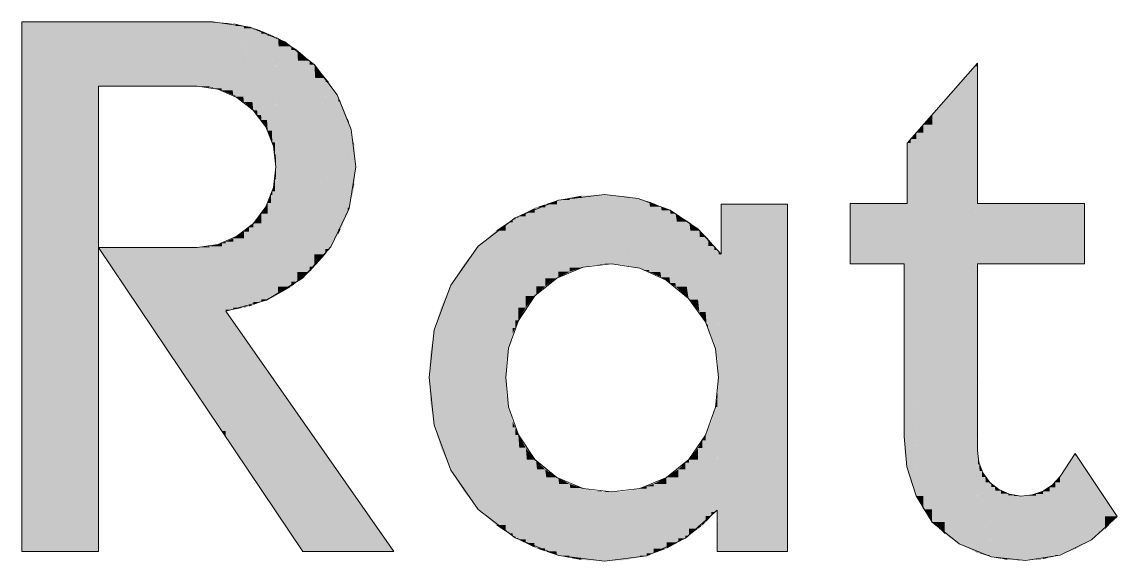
# Model space of a CAD drawing. Extents: x -1 to 1342, y -35 to 723.
# Drawn here: x 1213.631 to 1217.765, y 280.387 to 282.423 of the extents above; entities that cross this region are included whole.
import ezdxf

# ---------------------------------------------------------------- set-up
doc = ezdxf.new("R2010")
doc.units = 0
doc.layers.get('0').update_dxf_attribs({"lineweight": 18})
doc.layers.add('P11_Plankopf_Ausführung_AF_4_800 Plankopf', color=7, linetype='Continuous', lineweight=25)

# ---------------------------------------------------------------- blocks, each defined once
blk = doc.blocks.new('Referenz-A0SKLQSHLL', base_point=(1054.4775, 131.3883))
at = {"layer": 'P11_Plankopf_Ausführung_AF_4_800 Plankopf', "color": 0, "linetype": 'Continuous', "lineweight": 13, "ltscale": 16.9}
for p, q in [((1213.6306, 282.4231), (1213.6306, 280.4231)), ((1214.3518, 282.4231), (1213.6306, 282.4231)), ((1214.4923, 282.4036), (1214.3518, 282.4231)), ((1214.6229, 282.3484), (1214.4923, 282.4036)), ((1214.7349, 282.2613), (1214.6229, 282.3484)), ((1217.2382, 282.2671), (1216.9721, 281.9653)), ((1217.2382, 281.7377), (1217.2382, 282.2671)), ((1214.8204, 282.1482), (1214.7349, 282.2613)), ((1213.9195, 281.5715), (1213.9195, 282.1802)), ((1213.9195, 282.1802), (1214.2928, 282.1802)), ((1214.3705, 282.169), (1214.2928, 282.1802)), ((1214.4426, 282.1381), (1214.3705, 282.169)), ((1214.8738, 282.0168), (1214.8204, 282.1482)), ((1214.5042, 282.0896), (1214.4426, 282.1381)), ((1214.5512, 282.0267), (1214.5042, 282.0896)), ((1214.5803, 281.9539), (1214.5512, 282.0267)), ((1214.8914, 281.876), (1214.8738, 282.0168)), ((1214.5895, 281.876), (1214.5803, 281.9539)), ((1216.9721, 281.9653), (1216.9721, 281.7377)), ((1214.5803, 281.7981), (1214.5895, 281.876)), ((1214.8661, 281.7184), (1214.8914, 281.876)), ((1214.5512, 281.7252), (1214.5803, 281.7981)), ((1215.8306, 281.7711), (1215.6559, 281.7503)), ((1215.9577, 281.7561), (1215.8306, 281.7711)), ((1215.6559, 281.7503), (1215.493, 281.6838)), ((1216.0778, 281.7117), (1215.9577, 281.7561)), ((1216.5211, 281.7353), (1216.2707, 281.7353)), ((1216.2707, 281.7353), (1216.2707, 281.5459)), ((1216.5211, 280.4231), (1216.5211, 281.7353)), ((1216.9721, 281.7377), (1216.7575, 281.7377)), ((1216.7575, 281.7377), (1216.7575, 281.5101)), ((1217.6422, 281.7377), (1217.2382, 281.7377)), ((1217.6422, 281.5101), (1217.6422, 281.7377)), ((1214.5043, 281.6623), (1214.5512, 281.7252)), ((1214.7973, 281.5744), (1214.8661, 281.7184)), ((1216.1841, 281.6403), (1216.0778, 281.7117)), ((1214.4426, 281.6137), (1214.5043, 281.6623)), ((1215.493, 281.6838), (1215.3537, 281.5763)), ((1214.3705, 281.5827), (1214.4426, 281.6137)), ((1216.2707, 281.5459), (1216.1841, 281.6403)), ((1213.9195, 280.4231), (1213.9195, 281.5715)), ((1214.2928, 281.5715), (1213.9195, 281.5715)), ((1213.9195, 281.5715), (1214.6917, 280.4231)), ((1214.2928, 281.5715), (1214.3705, 281.5827)), ((1214.6904, 281.4558), (1214.7973, 281.5744)), ((1215.3537, 281.5763), (1215.2501, 281.4287)), ((1215.7495, 281.4972), (1215.6504, 281.4555)), ((1215.8561, 281.5101), (1215.7495, 281.4972)), ((1215.9636, 281.4927), (1215.8561, 281.5101)), ((1216.0629, 281.448), (1215.9636, 281.4927)), ((1216.7575, 281.5101), (1216.9619, 281.5101)), ((1216.9619, 281.5101), (1216.9619, 280.8581)), ((1217.2382, 280.8043), (1217.2382, 281.5101)), ((1217.2382, 281.5101), (1217.6422, 281.5101)), ((1214.5543, 281.3724), (1214.6904, 281.4558)), ((1215.6504, 281.4555), (1215.5666, 281.3883)), ((1216.1473, 281.3791), (1216.0629, 281.448)), ((1215.2501, 281.4287), (1215.187, 281.2599)), ((1214.4001, 281.3309), (1214.5543, 281.3724)), ((1215.5666, 281.3883), (1215.5049, 281.2959)), ((1216.2109, 281.2907), (1216.1473, 281.3791)), ((1215.0344, 280.4231), (1214.4001, 281.3309)), ((1215.5049, 281.2959), (1215.4677, 281.1912)), ((1216.2495, 281.1889), (1216.2109, 281.2907)), ((1215.187, 281.2599), (1215.1683, 281.0806)), ((1215.4677, 281.1912), (1215.4572, 281.0806)), ((1216.2605, 281.0806), (1216.2495, 281.1889)), ((1215.1683, 281.0806), (1215.1869, 280.9005)), ((1215.4572, 281.0806), (1215.4676, 280.9692)), ((1216.2495, 280.9689), (1216.2605, 281.0806)), ((1215.4676, 280.9692), (1215.5048, 280.8637)), ((1216.2114, 280.8633), (1216.2495, 280.9689)), ((1215.1869, 280.9005), (1215.25, 280.7308)), ((1215.5048, 280.8637), (1215.5666, 280.7704)), ((1216.1485, 280.7704), (1216.2114, 280.8633)), ((1216.9619, 280.8581), (1216.9713, 280.7431)), ((1217.2382, 280.8043), (1217.2429, 280.7608)), ((1217.6064, 280.7941), (1217.5502, 280.7072)), ((1217.7652, 280.5563), (1217.6064, 280.7941)), ((1215.5666, 280.7704), (1215.6504, 280.7031)), ((1216.0636, 280.7031), (1216.1485, 280.7704)), ((1216.9713, 280.7431), (1217.0071, 280.6333)), ((1217.2429, 280.7608), (1217.2587, 280.72)), ((1215.25, 280.7308), (1215.3537, 280.5824)), ((1215.6504, 280.7031), (1215.7494, 280.6613)), ((1215.9636, 280.6613), (1216.0636, 280.7031)), ((1217.2587, 280.72), (1217.2846, 280.6847)), ((1217.5213, 280.6752), (1217.5502, 280.7072)), ((1215.7494, 280.6613), (1215.8561, 280.6483)), ((1215.8561, 280.6483), (1215.9636, 280.6613)), ((1217.2846, 280.6847), (1217.3187, 280.6573)), ((1217.3187, 280.6573), (1217.3588, 280.6396)), ((1217.4855, 280.6513), (1217.5213, 280.6752)), ((1217.0071, 280.6333), (1217.0671, 280.5348)), ((1217.3588, 280.6396), (1217.402, 280.6329)), ((1217.402, 280.6329), (1217.4449, 280.6369)), ((1217.4449, 280.6369), (1217.4855, 280.6513)), ((1215.3537, 280.5824), (1215.4929, 280.4748)), ((1216.1353, 280.4733), (1216.2554, 280.5791)), ((1216.2554, 280.5791), (1216.2554, 280.4231)), ((1217.0671, 280.5348), (1217.1687, 280.4526)), ((1217.6684, 280.467), (1217.7652, 280.5563)), ((1215.4929, 280.4748), (1215.6558, 280.4081)), ((1215.9894, 280.4074), (1216.1353, 280.4733)), ((1217.1687, 280.4526), (1217.2897, 280.4029)), ((1217.5498, 280.41), (1217.6684, 280.467)), ((1213.6306, 280.4231), (1213.9195, 280.4231)), ((1214.6917, 280.4231), (1215.0344, 280.4231)), ((1215.6558, 280.4081), (1215.8306, 280.3873)), ((1215.8306, 280.3873), (1215.9894, 280.4074)), ((1216.2554, 280.4231), (1216.5211, 280.4231)), ((1217.4197, 280.3901), (1217.5498, 280.41)), ((1217.2897, 280.4029), (1217.4197, 280.3901))]:
    blk.add_line(p, q, dxfattribs=at)
at = {"layer": 'P11_Plankopf_Ausführung_AF_4_800 Plankopf', "color": 0, "linetype": 'Continuous', "lineweight": 0, "ltscale": 0.0169}
for p in [(1214.2928, 282.4231), (1213.9195, 282.4231)]:
    blk.add_line(p, (1213.9195, 282.4231), dxfattribs=at)
for points in [[(1213.6306, 280.4231), (1213.9195, 280.4231), (1213.6306, 282.4231)], [(1213.9195, 282.1802), (1213.9195, 282.4231), (1213.6306, 282.4231)], [(1213.9195, 282.1802), (1213.6657, 282.1802), (1213.6306, 282.4231)], [(1213.9195, 282.1802), (1214.2928, 282.1802), (1213.9195, 282.4231)], [(1214.2928, 282.1802), (1214.2928, 282.4231), (1213.9195, 282.4231)], [(1214.339, 282.1802), (1214.2928, 282.1802), (1214.2928, 282.4231)], [(1214.3398, 282.1759), (1214.3398, 282.4231), (1214.2928, 282.4231)], [(1214.3516, 282.1759), (1214.3398, 282.1759), (1214.3398, 282.4231)], [(1214.3518, 282.1729), (1214.3518, 282.4231), (1214.3398, 282.4231)], [(1214.3844, 282.1729), (1214.3518, 282.1729), (1214.3518, 282.4231)], [(1214.3855, 282.4202), (1214.3521, 282.4202), (1214.3518, 282.4231)], [(1214.3855, 282.1643), (1214.3855, 282.4202), (1214.3521, 282.4202)], [(1214.4259, 282.1643), (1214.3855, 282.1643), (1214.3855, 282.4202)], [(1214.4288, 282.4165), (1214.3861, 282.4165), (1214.3855, 282.4202)], [(1214.4288, 282.1458), (1214.4288, 282.4165), (1214.3861, 282.4165)], [(1214.4366, 282.1458), (1214.4288, 282.1458), (1214.4288, 282.4165)], [(1214.4367, 282.4158), (1214.4288, 282.4158), (1214.4288, 282.4165)], [(1214.4367, 282.1408), (1214.4367, 282.4158), (1214.4288, 282.4158)], [(1214.4665, 282.1408), (1214.4367, 282.1408), (1214.4367, 282.4158)], [(1214.4687, 282.4079), (1214.4376, 282.4079), (1214.4367, 282.4158)], [(1214.4687, 282.1206), (1214.4687, 282.4079), (1214.4376, 282.4079)], [(1214.5007, 282.1206), (1214.4687, 282.1206), (1214.4687, 282.4079)], [(1214.5042, 282.3991), (1214.4697, 282.3991), (1214.4687, 282.4079)], [(1214.5042, 282.0896), (1214.5042, 282.3991), (1214.4697, 282.3991)], [(1214.5186, 282.0896), (1214.5042, 282.0896), (1214.5042, 282.3991)], [(1214.5195, 282.3953), (1214.5044, 282.3953), (1214.5042, 282.3991)], [(1214.5195, 282.0712), (1214.5195, 282.3953), (1214.5044, 282.3953)], [(1214.5336, 282.0712), (1214.5195, 282.0712), (1214.5195, 282.3953)], [(1214.5344, 282.3891), (1214.5198, 282.3891), (1214.5195, 282.3953)], [(1214.5344, 282.0533), (1214.5344, 282.3891), (1214.5198, 282.3891)], [(1214.5559, 282.0533), (1214.5344, 282.0533), (1214.5344, 282.3891)], [(1214.5585, 282.3789), (1214.535, 282.3789), (1214.5344, 282.3891)], [(1214.5585, 282.0128), (1214.5585, 282.3789), (1214.535, 282.3789)], [(1214.5741, 282.0128), (1214.5585, 282.0128), (1214.5585, 282.3789)], [(1214.576, 282.3715), (1214.5588, 282.3715), (1214.5585, 282.3789)], [(1214.576, 281.969), (1214.576, 282.3715), (1214.5588, 282.3715)], [(1214.5854, 281.969), (1214.576, 281.969), (1214.576, 282.3715)], [(1214.5864, 282.3671), (1214.5761, 282.3671), (1214.576, 282.3715)], [(1214.5864, 281.923), (1214.5864, 282.3671), (1214.5761, 282.3671)], [(1214.5892, 281.923), (1214.5864, 281.923), (1214.5864, 282.3671)], [(1214.5895, 282.3658), (1214.5864, 282.3658), (1214.5864, 282.3671)], [(1214.5895, 281.876), (1214.5895, 282.3658), (1214.5864, 282.3658)], [(1214.598, 281.3953), (1214.5895, 281.3953), (1214.5895, 282.3658)], [(1214.598, 282.3622), (1214.5896, 282.3622), (1214.5895, 282.3658)], [(1214.598, 281.3953), (1214.598, 282.3622), (1214.5896, 282.3622)], [(1214.6478, 281.4237), (1214.598, 281.4237), (1214.598, 282.3622)], [(1214.6478, 282.3312), (1214.5997, 282.3312), (1214.598, 282.3622)], [(1214.6478, 281.4237), (1214.6478, 282.3312), (1214.5997, 282.3312)], [(1214.6704, 281.4419), (1214.6478, 281.4419), (1214.6478, 282.3312)], [(1214.6704, 282.3171), (1214.6481, 282.3171), (1214.6478, 282.3312)], [(1214.6704, 281.4419), (1214.6704, 282.3171), (1214.6481, 282.3171)], [(1214.717, 281.4794), (1214.6704, 281.4794), (1214.6704, 282.3171)], [(1214.717, 282.2768), (1214.6727, 282.2768), (1214.6704, 282.3171)], [(1214.717, 281.4794), (1214.717, 282.2768), (1214.6727, 282.2768)], [(1214.7349, 281.4992), (1214.717, 281.4992), (1214.717, 282.2768)], [(1214.7349, 282.2613), (1214.7174, 282.2613), (1214.717, 282.2768)], [(1217.2382, 282.2549), (1217.2274, 282.2549), (1217.2382, 282.2671)], [(1214.7349, 281.4992), (1214.7349, 282.2613), (1214.7174, 282.2613)], [(1214.7765, 281.5454), (1214.7349, 281.5454), (1214.7349, 282.2613)], [(1214.7765, 282.2118), (1214.7378, 282.2118), (1214.7349, 282.2613)], [(1217.2274, 282.1883), (1217.1687, 282.1883), (1217.2274, 282.2549)], [(1217.2381, 280.4233), (1217.2274, 280.4233), (1217.2274, 282.2549)], [(1217.2382, 281.7377), (1217.2382, 282.2549), (1217.2274, 282.2549)], [(1217.2382, 280.8043), (1217.2359, 280.8043), (1217.2274, 282.2549)], [(1217.2382, 281.5101), (1217.2329, 281.5101), (1217.2274, 282.2549)], [(1217.2382, 281.7377), (1217.2349, 281.7377), (1217.2274, 282.2549)], [(1214.7765, 281.5454), (1214.7765, 282.2118), (1214.7378, 282.2118)], [(1214.7898, 281.566), (1214.7765, 281.566), (1214.7765, 282.2118)], [(1214.7898, 282.1961), (1214.7769, 282.1961), (1214.7765, 282.2118)], [(1214.7898, 281.566), (1214.7898, 282.1961), (1214.7769, 282.1961)], [(1214.8248, 281.6201), (1214.7898, 281.6201), (1214.7898, 282.1961)], [(1214.8248, 282.1381), (1214.7933, 282.1381), (1214.7898, 282.1961)], [(1217.1687, 282.1273), (1217.115, 282.1273), (1217.1687, 282.1883)], [(1217.2264, 280.4526), (1217.1687, 280.4526), (1217.1687, 282.1883)], [(1217.2274, 280.4233), (1217.2274, 282.1883), (1217.1687, 282.1883)], [(1213.9195, 280.4231), (1213.9195, 282.1802), (1213.6657, 282.1802)], [(1214.3398, 282.1759), (1214.339, 282.1802), (1214.2928, 282.1802)], [(1214.3518, 282.1729), (1214.3516, 282.1759), (1214.3398, 282.1759)], [(1214.3855, 282.1643), (1214.3844, 282.1729), (1214.3518, 282.1729)], [(1214.4288, 282.1458), (1214.4259, 282.1643), (1214.3855, 282.1643)], [(1214.4367, 282.1408), (1214.4366, 282.1458), (1214.4288, 282.1458)], [(1214.4687, 282.1206), (1214.4665, 282.1408), (1214.4367, 282.1408)], [(1214.5042, 282.0896), (1214.5007, 282.1206), (1214.4687, 282.1206)], [(1214.8248, 281.6201), (1214.8248, 282.1381), (1214.7933, 282.1381)], [(1214.8338, 281.6407), (1214.8248, 281.6407), (1214.8248, 282.1381)], [(1214.8338, 282.1231), (1214.8251, 282.1231), (1214.8248, 282.1381)], [(1214.8338, 281.6407), (1214.8338, 282.1231), (1214.8251, 282.1231)], [(1214.8606, 281.7015), (1214.8338, 281.7015), (1214.8338, 282.1231)], [(1214.8606, 282.0573), (1214.838, 282.0573), (1214.8338, 282.1231)], [(1217.115, 282.0731), (1217.0671, 282.0731), (1217.115, 282.1273)], [(1217.1675, 280.49), (1217.115, 280.49), (1217.115, 282.1273)], [(1217.1687, 280.4526), (1217.1687, 282.1273), (1217.115, 282.1273)], [(1214.5195, 282.0712), (1214.5186, 282.0896), (1214.5042, 282.0896)], [(1214.5344, 282.0533), (1214.5336, 282.0712), (1214.5195, 282.0712)], [(1217.0671, 282.0357), (1217.0342, 282.0357), (1217.0671, 282.0731)], [(1217.1136, 280.5348), (1217.0671, 280.5348), (1217.0671, 282.0731)], [(1217.115, 280.49), (1217.115, 282.0731), (1217.0671, 282.0731)], [(1214.5585, 282.0128), (1214.5559, 282.0533), (1214.5344, 282.0533)], [(1214.8606, 281.7015), (1214.8606, 282.0573), (1214.838, 282.0573)], [(1214.8659, 281.7221), (1214.8606, 281.7221), (1214.8606, 282.0573)], [(1214.8659, 282.0441), (1214.8608, 282.0441), (1214.8606, 282.0573)], [(1214.8659, 281.7221), (1214.8659, 282.0441), (1214.8608, 282.0441)], [(1214.8829, 281.7875), (1214.8659, 281.7875), (1214.8659, 282.0441)], [(1214.8829, 281.971), (1214.8708, 281.971), (1214.8659, 282.0441)], [(1217.0342, 282.0049), (1217.0071, 282.0049), (1217.0342, 282.0357)], [(1217.0661, 280.5823), (1217.0342, 280.5823), (1217.0342, 282.0357)], [(1217.0671, 280.5348), (1217.0671, 282.0357), (1217.0342, 282.0357)], [(1214.576, 281.969), (1214.5741, 282.0128), (1214.5585, 282.0128)], [(1216.986, 281.9653), (1216.9721, 281.9653), (1216.986, 281.981)], [(1217.0071, 281.981), (1216.986, 281.981), (1217.0071, 282.0049)], [(1217.0062, 280.6872), (1216.986, 280.6872), (1216.986, 281.981)], [(1217.0071, 280.6333), (1217.0071, 281.981), (1216.986, 281.981)], [(1217.0333, 280.6333), (1217.0071, 280.6333), (1217.0071, 282.0049)], [(1217.0342, 280.5823), (1217.0342, 282.0049), (1217.0071, 282.0049)], [(1214.5864, 281.923), (1214.5854, 281.969), (1214.576, 281.969)], [(1214.8829, 281.7875), (1214.8829, 281.971), (1214.8708, 281.971)], [(1214.8853, 281.8118), (1214.8829, 281.8118), (1214.8829, 281.971)], [(1214.8853, 281.961), (1214.8831, 281.961), (1214.8829, 281.971)], [(1214.8853, 281.8118), (1214.8853, 281.961), (1214.8831, 281.961)], [(1214.8914, 281.876), (1214.8853, 281.876), (1214.8853, 281.961)], [(1216.9746, 281.7377), (1216.9721, 281.7377), (1216.9721, 281.9653)], [(1216.986, 280.6872), (1216.986, 281.9653), (1216.9721, 281.9653)], [(1214.5895, 281.876), (1214.5892, 281.923), (1214.5864, 281.923)], [(1214.5895, 281.8289), (1214.5865, 281.8289), (1214.5895, 281.876)], [(1214.8853, 281.8118), (1214.8914, 281.876), (1214.8853, 281.876)], [(1214.5865, 281.7829), (1214.576, 281.7829), (1214.5865, 281.8289)], [(1214.5895, 281.3905), (1214.5865, 281.3905), (1214.5865, 281.8289)], [(1214.5895, 281.3905), (1214.5895, 281.8289), (1214.5865, 281.8289)], [(1214.8829, 281.7875), (1214.8853, 281.8118), (1214.8829, 281.8118)], [(1214.576, 281.7691), (1214.5705, 281.7691), (1214.576, 281.7829)], [(1214.5865, 281.3887), (1214.576, 281.3887), (1214.576, 281.7829)], [(1214.5865, 281.3887), (1214.5865, 281.7829), (1214.576, 281.7829)], [(1214.8659, 281.7221), (1214.8829, 281.7875), (1214.8659, 281.7875)], [(1215.8306, 281.7696), (1215.8023, 281.7696), (1215.8306, 281.7711)], [(1215.8561, 281.5101), (1215.8306, 281.5101), (1215.8306, 281.7711)], [(1215.8561, 281.7691), (1215.8308, 281.7691), (1215.8306, 281.7711)], [(1214.5586, 281.6985), (1214.5344, 281.6985), (1214.5586, 281.7391)], [(1214.5705, 281.7391), (1214.5586, 281.7391), (1214.5705, 281.7691)], [(1214.5705, 281.3797), (1214.5586, 281.3797), (1214.5586, 281.7391)], [(1214.5705, 281.3797), (1214.5705, 281.7391), (1214.5586, 281.7391)], [(1214.576, 281.3828), (1214.5705, 281.3828), (1214.5705, 281.7691)], [(1214.576, 281.3828), (1214.576, 281.7691), (1214.5705, 281.7691)], [(1215.6062, 281.7225), (1215.5722, 281.7225), (1215.6062, 281.7338)], [(1215.6504, 281.7338), (1215.6062, 281.7338), (1215.6504, 281.7485)], [(1215.6504, 281.4555), (1215.6062, 281.4555), (1215.6062, 281.7338)], [(1215.6504, 281.4555), (1215.6504, 281.7338), (1215.6062, 281.7338)], [(1215.6559, 281.7485), (1215.6504, 281.7485), (1215.6559, 281.7503)], [(1215.6559, 281.4582), (1215.6504, 281.4582), (1215.6504, 281.7485)], [(1215.6559, 281.4582), (1215.6559, 281.7485), (1215.6504, 281.7485)], [(1215.6985, 281.7503), (1215.6559, 281.7503), (1215.6985, 281.7583)], [(1215.6985, 281.4798), (1215.6559, 281.4798), (1215.6559, 281.7503)], [(1215.6985, 281.4798), (1215.6985, 281.7503), (1215.6559, 281.7503)], [(1215.7425, 281.7583), (1215.6985, 281.7583), (1215.7425, 281.7666)], [(1215.7425, 281.4948), (1215.6985, 281.4948), (1215.6985, 281.7583)], [(1215.7425, 281.4948), (1215.7425, 281.7583), (1215.6985, 281.7583)], [(1215.7495, 281.7666), (1215.7425, 281.7666), (1215.7495, 281.7669)], [(1215.7495, 281.4972), (1215.7425, 281.4972), (1215.7425, 281.7666)], [(1215.7495, 281.4972), (1215.7495, 281.7666), (1215.7425, 281.7666)], [(1215.8023, 281.7669), (1215.7495, 281.7669), (1215.8023, 281.7696)], [(1215.8023, 281.5073), (1215.7495, 281.5073), (1215.7495, 281.7669)], [(1215.8023, 281.5073), (1215.8023, 281.7669), (1215.7495, 281.7669)], [(1215.8306, 281.5088), (1215.8023, 281.5088), (1215.8023, 281.7696)], [(1215.8306, 281.5088), (1215.8306, 281.7696), (1215.8023, 281.7696)], [(1215.8561, 281.5101), (1215.8561, 281.7691), (1215.8308, 281.7691)], [(1215.9143, 281.5101), (1215.8561, 281.5101), (1215.8561, 281.7691)], [(1215.9158, 281.7644), (1215.8572, 281.7644), (1215.8561, 281.7691)], [(1215.9158, 281.5036), (1215.9158, 281.7644), (1215.8572, 281.7644)], [(1215.9212, 281.5036), (1215.9158, 281.5036), (1215.9158, 281.7644)], [(1215.9212, 281.7631), (1215.9158, 281.7631), (1215.9158, 281.7644)], [(1215.9212, 281.503), (1215.9212, 281.7631), (1215.9158, 281.7631)], [(1215.9804, 281.503), (1215.9212, 281.503), (1215.9212, 281.7631)], [(1215.9843, 281.748), (1215.9246, 281.748), (1215.9212, 281.7631)], [(1215.9843, 281.4858), (1215.9843, 281.748), (1215.9246, 281.748)], [(1215.9985, 281.4858), (1215.9843, 281.4858), (1215.9843, 281.748)], [(1215.9989, 281.7445), (1215.9845, 281.7445), (1215.9843, 281.748)], [(1215.9989, 281.4793), (1215.9989, 281.7445), (1215.9845, 281.7445)], [(1216.0408, 281.4793), (1215.9989, 281.4793), (1215.9989, 281.7445)], [(1216.044, 281.7257), (1216.0019, 281.7257), (1215.9989, 281.7445)], [(1216.3068, 281.5459), (1216.2707, 281.5459), (1216.2707, 281.7353)], [(1216.5211, 280.4231), (1216.5211, 281.7353), (1216.2707, 281.7353)], [(1216.7575, 281.5101), (1216.9619, 281.5101), (1216.7575, 281.7377)], [(1216.9619, 281.5101), (1216.9619, 281.7377), (1216.7575, 281.7377)], [(1216.9622, 281.5101), (1216.9619, 281.5101), (1216.9619, 281.7377)], [(1216.9633, 280.8003), (1216.9633, 281.7377), (1216.9619, 281.7377)], [(1216.9709, 280.8003), (1216.9633, 280.8003), (1216.9633, 281.7377)], [(1216.9713, 280.7431), (1216.9713, 281.7377), (1216.9633, 281.7377)], [(1216.9721, 280.7431), (1216.9713, 280.7431), (1216.9713, 281.7377)], [(1216.9721, 280.7401), (1216.9721, 281.7377), (1216.9713, 281.7377)], [(1216.986, 280.6872), (1216.9746, 281.7377), (1216.9721, 281.7377)], [(1216.9853, 280.7401), (1216.9721, 280.7401), (1216.9721, 281.7377)], [(1217.2382, 281.5101), (1217.2382, 281.7377), (1217.2349, 281.7377)], [(1217.2382, 281.5101), (1217.6422, 281.5101), (1217.2382, 281.7377)], [(1217.6422, 281.5101), (1217.6422, 281.7377), (1217.2382, 281.7377)], [(1214.5344, 281.6623), (1214.5043, 281.6623), (1214.5344, 281.6985)], [(1214.5586, 281.3752), (1214.5344, 281.3752), (1214.5344, 281.6985)], [(1214.5586, 281.3752), (1214.5586, 281.6985), (1214.5344, 281.6985)], [(1214.8338, 281.6407), (1214.8606, 281.7015), (1214.8338, 281.7015)], [(1214.8606, 281.7015), (1214.8659, 281.7221), (1214.8606, 281.7221)], [(1215.5049, 281.6838), (1215.493, 281.6838), (1215.5049, 281.6896)], [(1215.5329, 281.6896), (1215.5049, 281.6896), (1215.5329, 281.7033)], [(1215.5329, 281.344), (1215.5049, 281.344), (1215.5049, 281.6896)], [(1215.5329, 281.344), (1215.5329, 281.6896), (1215.5049, 281.6896)], [(1215.5666, 281.7033), (1215.5329, 281.7033), (1215.5666, 281.7198)], [(1215.5666, 281.3883), (1215.5329, 281.3883), (1215.5329, 281.7033)], [(1215.5666, 281.3883), (1215.5666, 281.7033), (1215.5329, 281.7033)], [(1215.5722, 281.7198), (1215.5666, 281.7198), (1215.5722, 281.7225)], [(1215.5722, 281.3935), (1215.5666, 281.3935), (1215.5666, 281.7198)], [(1215.5722, 281.3935), (1215.5722, 281.7198), (1215.5666, 281.7198)], [(1215.6062, 281.4248), (1215.5722, 281.4248), (1215.5722, 281.7225)], [(1215.6062, 281.4248), (1215.6062, 281.7225), (1215.5722, 281.7225)], [(1216.044, 281.459), (1216.044, 281.7257), (1216.0019, 281.7257)], [(1216.0752, 281.459), (1216.044, 281.459), (1216.044, 281.7257)], [(1216.0778, 281.7117), (1216.0457, 281.7117), (1216.044, 281.7257)], [(1216.0778, 281.4368), (1216.0778, 281.7117), (1216.0457, 281.7117)], [(1216.0978, 281.4368), (1216.0778, 281.4368), (1216.0778, 281.7117)], [(1216.0988, 281.6988), (1216.0788, 281.6988), (1216.0778, 281.7117)], [(1216.0988, 281.4231), (1216.0988, 281.6988), (1216.0788, 281.6988)], [(1216.1406, 281.4231), (1216.0988, 281.4231), (1216.0988, 281.6988)], [(1216.1473, 281.6689), (1216.1033, 281.6689), (1216.0988, 281.6988)], [(1214.4873, 281.6312), (1214.4688, 281.6312), (1214.4873, 281.6474)], [(1214.5043, 281.6474), (1214.4873, 281.6474), (1214.5043, 281.6623)], [(1214.5043, 281.3548), (1214.4873, 281.3548), (1214.4873, 281.6474)], [(1214.5043, 281.3548), (1214.5043, 281.6474), (1214.4873, 281.6474)], [(1214.5344, 281.3661), (1214.5043, 281.3661), (1214.5043, 281.6623)], [(1214.5344, 281.3661), (1214.5344, 281.6623), (1214.5043, 281.6623)], [(1215.4572, 281.6347), (1215.4197, 281.6347), (1215.4572, 281.6598)], [(1215.4591, 281.6598), (1215.4572, 281.6598), (1215.4591, 281.6611)], [(1215.4591, 281.1362), (1215.4572, 281.1362), (1215.4572, 281.6598)], [(1215.4591, 281.1362), (1215.4591, 281.6598), (1215.4572, 281.6598)], [(1215.4677, 281.6611), (1215.4591, 281.6611), (1215.4677, 281.6669)], [(1215.4677, 281.1912), (1215.4591, 281.1912), (1215.4591, 281.6611)], [(1215.4677, 281.1912), (1215.4677, 281.6611), (1215.4591, 281.6611)], [(1215.4831, 281.6669), (1215.4677, 281.6669), (1215.4831, 281.6772)], [(1215.4831, 281.2447), (1215.4677, 281.2447), (1215.4677, 281.6669)], [(1215.4831, 281.2447), (1215.4831, 281.6669), (1215.4677, 281.6669)], [(1215.493, 281.6772), (1215.4831, 281.6772), (1215.493, 281.6838)], [(1215.493, 281.2678), (1215.4831, 281.2678), (1215.4831, 281.6772)], [(1215.493, 281.2678), (1215.493, 281.6772), (1215.4831, 281.6772)], [(1215.5049, 281.2959), (1215.493, 281.2959), (1215.493, 281.6838)], [(1215.5049, 281.2959), (1215.5049, 281.6838), (1215.493, 281.6838)], [(1216.1473, 281.3791), (1216.1473, 281.6689), (1216.1033, 281.6689)], [(1216.1506, 281.3791), (1216.1473, 281.3791), (1216.1473, 281.6689)], [(1216.1506, 281.6668), (1216.1473, 281.6668), (1216.1473, 281.6689)], [(1216.1506, 281.3749), (1216.1506, 281.6668), (1216.1473, 281.6668)], [(1216.183, 281.3749), (1216.1506, 281.3749), (1216.1506, 281.6668)], [(1216.1882, 281.6345), (1216.1542, 281.6345), (1216.1506, 281.6668)], [(1214.4289, 281.5936), (1214.4001, 281.5936), (1214.4289, 281.606)], [(1214.4688, 281.606), (1214.4289, 281.606), (1214.4688, 281.6312)], [(1214.4688, 281.3448), (1214.4289, 281.3448), (1214.4289, 281.606)], [(1214.4688, 281.3448), (1214.4688, 281.606), (1214.4289, 281.606)], [(1214.4873, 281.3485), (1214.4688, 281.3485), (1214.4688, 281.6312)], [(1214.4873, 281.3485), (1214.4873, 281.6312), (1214.4688, 281.6312)], [(1214.7898, 281.566), (1214.8248, 281.6201), (1214.7898, 281.6201)], [(1214.8248, 281.6201), (1214.8338, 281.6407), (1214.8248, 281.6407)], [(1215.4197, 281.5763), (1215.3537, 281.5763), (1215.4197, 281.6347)], [(1215.4197, 280.5239), (1215.4197, 280.5239), (1215.4197, 281.6347)], [(1215.4197, 280.5239), (1215.4197, 281.6347), (1215.4197, 281.6347)], [(1215.4197, 281.6347), (1215.4197, 281.6347), (1215.4197, 281.6347)], [(1215.4564, 280.5239), (1215.4197, 280.5239), (1215.4197, 281.6347)], [(1215.4572, 280.4987), (1215.4572, 281.6347), (1215.4197, 281.6347)], [(1216.1882, 281.3281), (1216.1882, 281.6345), (1216.1542, 281.6345)], [(1216.2118, 281.3281), (1216.1882, 281.3281), (1216.1882, 281.6345)], [(1216.2154, 281.6111), (1216.19, 281.6111), (1216.1882, 281.6345)], [(1216.2154, 281.2805), (1216.2154, 281.6111), (1216.19, 281.6111)], [(1216.2206, 281.2805), (1216.2154, 281.2805), (1216.2154, 281.6111)], [(1216.2207, 281.6049), (1216.2155, 281.6049), (1216.2154, 281.6111)], [(1216.2207, 281.2712), (1216.2207, 281.6049), (1216.2155, 281.6049)], [(1216.2404, 281.2712), (1216.2207, 281.2712), (1216.2207, 281.6049)], [(1216.244, 281.5775), (1216.2224, 281.5775), (1216.2207, 281.6049)], [(1214.2928, 281.0163), (1214.2928, 281.5715), (1213.9195, 281.5715)], [(1214.3398, 281.5715), (1214.2928, 281.5715), (1214.3398, 281.5758)], [(1214.3346, 281.0163), (1214.2928, 281.0163), (1214.2928, 281.5715)], [(1214.3398, 280.9464), (1214.3398, 281.5715), (1214.2928, 281.5715)], [(1214.3855, 281.5758), (1214.3398, 281.5758), (1214.3855, 281.5874)], [(1214.3811, 280.9464), (1214.3398, 280.9464), (1214.3398, 281.5758)], [(1214.3855, 280.8784), (1214.3855, 281.5758), (1214.3398, 281.5758)], [(1214.4001, 281.5874), (1214.3855, 281.5874), (1214.4001, 281.5936)], [(1214.3997, 280.8784), (1214.3855, 280.8784), (1214.3855, 281.5874)], [(1214.4001, 280.8567), (1214.4001, 281.5874), (1214.3855, 281.5874)], [(1214.4289, 281.3367), (1214.4001, 281.3367), (1214.4001, 281.5936)], [(1214.4289, 281.3367), (1214.4289, 281.5936), (1214.4001, 281.5936)], [(1214.7765, 281.5454), (1214.7898, 281.566), (1214.7765, 281.566)], [(1215.3537, 281.5058), (1215.2972, 281.5058), (1215.3537, 281.5763)], [(1215.416, 280.5824), (1215.3537, 280.5824), (1215.3537, 281.5763)], [(1215.4197, 280.5239), (1215.4197, 281.5763), (1215.3537, 281.5763)], [(1216.244, 281.21), (1216.244, 281.5775), (1216.2224, 281.5775)], [(1216.2553, 281.21), (1216.244, 281.21), (1216.244, 281.5775)], [(1216.2573, 281.5617), (1216.2444, 281.5617), (1216.244, 281.5775)], [(1214.7349, 281.4992), (1214.7765, 281.5454), (1214.7349, 281.5454)], [(1216.2573, 281.1459), (1216.2573, 281.5617), (1216.2444, 281.5617)], [(1216.26, 281.1459), (1216.2573, 281.1459), (1216.2573, 281.5617)], [(1216.2605, 281.558), (1216.2573, 281.558), (1216.2573, 281.5617)], [(1216.2605, 281.0806), (1216.2605, 281.558), (1216.2573, 281.558)], [(1216.2605, 280.4231), (1216.2707, 280.4231), (1216.2605, 281.558)], [(1216.2707, 281.5459), (1216.2606, 281.5459), (1216.2605, 281.558)], [(1216.2707, 280.4231), (1216.2707, 281.5459), (1216.2606, 281.5459)], [(1216.5211, 280.4231), (1216.3068, 281.5459), (1216.2707, 281.5459)], [(1216.2707, 280.4231), (1216.5211, 280.4231), (1216.2707, 281.5459)], [(1214.717, 281.4794), (1214.7349, 281.4992), (1214.717, 281.4992)], [(1215.2971, 281.4287), (1215.2501, 281.4287), (1215.2971, 281.5057)], [(1215.2972, 281.5057), (1215.2971, 281.5057), (1215.2972, 281.5058)], [(1215.2972, 280.6533), (1215.2971, 280.6533), (1215.2971, 281.5057)], [(1215.2972, 280.6532), (1215.2972, 281.5057), (1215.2971, 281.5057)], [(1215.3494, 280.6532), (1215.2972, 280.6532), (1215.2972, 281.5058)], [(1215.3537, 280.5824), (1215.3537, 281.5058), (1215.2972, 281.5058)], [(1215.6985, 281.4798), (1215.7425, 281.4948), (1215.6985, 281.4948)], [(1215.7425, 281.4948), (1215.7495, 281.4972), (1215.7425, 281.4972)], [(1215.7495, 281.4972), (1215.8023, 281.5073), (1215.7495, 281.5073)], [(1215.8023, 281.5073), (1215.8306, 281.5088), (1215.8023, 281.5088)], [(1215.8306, 281.5088), (1215.8561, 281.5101), (1215.8306, 281.5101)], [(1215.9158, 281.5036), (1215.9143, 281.5101), (1215.8561, 281.5101)], [(1215.9212, 281.503), (1215.9212, 281.5036), (1215.9158, 281.5036)], [(1215.9843, 281.4858), (1215.9804, 281.503), (1215.9212, 281.503)], [(1215.9989, 281.4793), (1215.9985, 281.4858), (1215.9843, 281.4858)], [(1216.9633, 280.8003), (1216.9622, 281.5101), (1216.9619, 281.5101)], [(1216.9631, 280.8581), (1216.9619, 280.8581), (1216.9619, 281.5101)], [(1217.2382, 280.8043), (1217.2382, 281.5101), (1217.2329, 281.5101)], [(1214.6478, 281.4237), (1214.6704, 281.4419), (1214.6478, 281.4419)], [(1214.6704, 281.4419), (1214.717, 281.4794), (1214.6704, 281.4794)], [(1215.6062, 281.4248), (1215.6504, 281.4555), (1215.6062, 281.4555)], [(1215.6504, 281.4555), (1215.6559, 281.4582), (1215.6504, 281.4582)], [(1215.6559, 281.4582), (1215.6985, 281.4798), (1215.6559, 281.4798)], [(1216.044, 281.459), (1216.0408, 281.4793), (1215.9989, 281.4793)], [(1216.0778, 281.4368), (1216.0752, 281.459), (1216.044, 281.459)], [(1214.598, 281.3953), (1214.6478, 281.4237), (1214.598, 281.4237)], [(1215.25, 281.3463), (1215.2132, 281.3463), (1215.25, 281.4285)], [(1215.2501, 281.4285), (1215.25, 281.4285), (1215.2501, 281.4287)], [(1215.2501, 280.7308), (1215.25, 280.7308), (1215.25, 281.4285)], [(1215.2501, 280.7306), (1215.2501, 281.4285), (1215.25, 281.4285)], [(1215.2924, 280.7306), (1215.2501, 280.7306), (1215.2501, 281.4287)], [(1215.2971, 280.6533), (1215.2971, 281.4287), (1215.2501, 281.4287)], [(1215.5722, 281.3935), (1215.6062, 281.4248), (1215.5722, 281.4248)], [(1216.0988, 281.4231), (1216.0978, 281.4368), (1216.0778, 281.4368)], [(1216.1473, 281.3791), (1216.1406, 281.4231), (1216.0988, 281.4231)], [(1214.5043, 281.3548), (1214.5344, 281.3661), (1214.5043, 281.3661)], [(1214.5344, 281.3661), (1214.5586, 281.3752), (1214.5344, 281.3752)], [(1214.5586, 281.3752), (1214.5705, 281.3797), (1214.5586, 281.3797)], [(1214.5705, 281.3797), (1214.576, 281.3828), (1214.5705, 281.3828)], [(1214.576, 281.3828), (1214.5865, 281.3887), (1214.576, 281.3887)], [(1214.5865, 281.3887), (1214.5895, 281.3905), (1214.5865, 281.3905)], [(1214.5895, 281.3905), (1214.598, 281.3953), (1214.5895, 281.3953)], [(1215.5329, 281.344), (1215.5666, 281.3883), (1215.5329, 281.3883)], [(1215.5666, 281.3883), (1215.5722, 281.3935), (1215.5666, 281.3935)], [(1216.1506, 281.3749), (1216.1506, 281.3791), (1216.1473, 281.3791)], [(1216.1882, 281.3281), (1216.183, 281.3749), (1216.1506, 281.3749)], [(1214.4001, 281.3309), (1214.4289, 281.3367), (1214.4001, 281.3367)], [(1214.5525, 280.8567), (1214.4001, 280.8567), (1214.4001, 281.3309)], [(1214.6917, 280.9136), (1214.5342, 280.9136), (1214.4001, 281.3309)], [(1214.4289, 281.3367), (1214.4688, 281.3448), (1214.4289, 281.3448)], [(1214.4688, 281.3448), (1214.4873, 281.3485), (1214.4688, 281.3485)], [(1214.4873, 281.3485), (1214.5043, 281.3548), (1214.4873, 281.3548)], [(1215.213, 281.2599), (1215.187, 281.2599), (1215.213, 281.3459)], [(1215.2132, 281.3459), (1215.213, 281.3459), (1215.2132, 281.3463)], [(1215.2132, 280.8137), (1215.213, 280.8137), (1215.213, 281.3459)], [(1215.2132, 280.8133), (1215.2132, 281.3459), (1215.213, 281.3459)], [(1215.2451, 280.8133), (1215.2132, 280.8133), (1215.2132, 281.3463)], [(1215.25, 280.7308), (1215.25, 281.3463), (1215.2132, 281.3463)], [(1215.5049, 281.2959), (1215.5329, 281.344), (1215.5049, 281.344)], [(1216.2154, 281.2805), (1216.2118, 281.3281), (1216.1882, 281.3281)], [(1215.493, 281.2678), (1215.5049, 281.2959), (1215.493, 281.2959)], [(1216.2207, 281.2712), (1216.2206, 281.2805), (1216.2154, 281.2805)], [(1215.1869, 281.1708), (1215.1719, 281.1708), (1215.1869, 281.2592)], [(1215.187, 281.2592), (1215.1869, 281.2592), (1215.187, 281.2599)], [(1215.187, 280.9005), (1215.1869, 280.9005), (1215.1869, 281.2592)], [(1215.187, 280.9001), (1215.187, 281.2592), (1215.1869, 281.2592)], [(1215.208, 280.9001), (1215.187, 280.9001), (1215.187, 281.2599)], [(1215.213, 280.8137), (1215.213, 281.2599), (1215.187, 281.2599)], [(1215.4677, 281.1912), (1215.4831, 281.2447), (1215.4677, 281.2447)], [(1215.4831, 281.2447), (1215.493, 281.2678), (1215.4831, 281.2678)], [(1216.244, 281.21), (1216.2404, 281.2712), (1216.2207, 281.2712)], [(1216.2573, 281.1459), (1216.2553, 281.21), (1216.244, 281.21)], [(1215.1719, 281.0806), (1215.1683, 281.0806), (1215.1719, 281.1689)], [(1215.1719, 281.1689), (1215.1719, 281.1689), (1215.1719, 281.1708)], [(1215.1819, 280.9895), (1215.1719, 280.9895), (1215.1719, 281.1708)], [(1215.1869, 280.9005), (1215.1869, 281.1708), (1215.1719, 281.1708)], [(1215.1719, 280.9899), (1215.1719, 280.9899), (1215.1719, 281.1689)], [(1215.1719, 280.9895), (1215.1719, 281.1689), (1215.1719, 281.1689)], [(1215.4591, 281.1362), (1215.4677, 281.1912), (1215.4591, 281.1912)], [(1215.4572, 281.0806), (1215.4591, 281.1362), (1215.4572, 281.1362)], [(1216.2605, 281.0806), (1216.26, 281.1459), (1216.2573, 281.1459)], [(1215.1719, 280.9899), (1215.1719, 281.0806), (1215.1683, 281.0806)], [(1215.459, 280.4987), (1215.4572, 280.4987), (1215.4572, 281.0806)], [(1215.459, 281.0246), (1215.4574, 281.0246), (1215.4572, 281.0806)], [(1216.2605, 281.0244), (1216.2585, 281.0244), (1216.2605, 281.0806)], [(1214.3398, 280.9464), (1214.3346, 281.0163), (1214.2928, 281.0163)], [(1215.1719, 280.9895), (1215.1719, 280.9899), (1215.1719, 280.9899)], [(1215.1869, 280.9005), (1215.1819, 280.9895), (1215.1719, 280.9895)], [(1215.459, 280.4975), (1215.459, 281.0246), (1215.4574, 281.0246)], [(1215.4675, 280.4975), (1215.459, 280.4975), (1215.459, 281.0246)], [(1215.4676, 280.9692), (1215.4599, 280.9692), (1215.459, 281.0246)], [(1216.2554, 280.9689), (1216.2495, 280.9689), (1216.2554, 281.005)], [(1216.2585, 281.005), (1216.2554, 281.005), (1216.2585, 281.0244)], [(1216.2576, 280.5791), (1216.2554, 280.5791), (1216.2554, 281.005)], [(1216.2585, 280.4231), (1216.2585, 281.005), (1216.2554, 281.005)], [(1216.2585, 280.4231), (1216.2605, 280.4231), (1216.2585, 281.0244)], [(1216.2605, 280.4231), (1216.2605, 281.0244), (1216.2585, 281.0244)], [(1214.3855, 280.8784), (1214.3811, 280.9464), (1214.3398, 280.9464)], [(1215.4676, 280.4917), (1215.4676, 280.9692), (1215.4599, 280.9692)], [(1215.4827, 280.4917), (1215.4676, 280.4917), (1215.4676, 280.9692)], [(1215.483, 280.9153), (1215.4693, 280.9153), (1215.4676, 280.9692)], [(1216.2495, 280.9149), (1216.2338, 280.9149), (1216.2495, 280.9689)], [(1216.2554, 280.5791), (1216.2495, 280.5791), (1216.2495, 280.9689)], [(1216.2554, 280.5791), (1216.2554, 280.9689), (1216.2495, 280.9689)], [(1214.6917, 280.4231), (1214.6917, 280.9136), (1214.5342, 280.9136)], [(1214.6917, 280.4231), (1215.0344, 280.4231), (1214.6917, 280.9136)], [(1215.483, 280.4814), (1215.483, 280.9153), (1215.4693, 280.9153)], [(1215.4928, 280.4814), (1215.483, 280.4814), (1215.483, 280.9153)], [(1215.4929, 280.8918), (1215.4835, 280.8918), (1215.483, 280.9153)], [(1216.2338, 280.8633), (1216.2114, 280.8633), (1216.2338, 280.9149)], [(1216.2495, 280.5732), (1216.2338, 280.5732), (1216.2338, 280.9149)], [(1216.2495, 280.5732), (1216.2495, 280.9149), (1216.2338, 280.9149)], [(1214.4001, 280.8567), (1214.3997, 280.8784), (1214.3855, 280.8784)], [(1215.187, 280.9001), (1215.187, 280.9005), (1215.1869, 280.9005)], [(1215.213, 280.8137), (1215.208, 280.9001), (1215.187, 280.9001)], [(1215.4929, 280.4748), (1215.4929, 280.8918), (1215.4835, 280.8918)], [(1215.5047, 280.4748), (1215.4929, 280.4748), (1215.4929, 280.8918)], [(1215.5048, 280.8637), (1215.4937, 280.8637), (1215.4929, 280.8918)], [(1215.5048, 280.4689), (1215.5048, 280.8637), (1215.4937, 280.8637)], [(1215.5319, 280.4689), (1215.5048, 280.4689), (1215.5048, 280.8637)], [(1215.5328, 280.8151), (1215.5082, 280.8151), (1215.5048, 280.8637)], [(1216.2114, 280.8427), (1216.1993, 280.8427), (1216.2114, 280.8633)], [(1216.2338, 280.557), (1216.2114, 280.557), (1216.2114, 280.8633)], [(1216.2338, 280.557), (1216.2338, 280.8633), (1216.2114, 280.8633)], [(1214.6917, 280.4231), (1214.5525, 280.8567), (1214.4001, 280.8567)], [(1216.1993, 280.8149), (1216.1828, 280.8149), (1216.1993, 280.8427)], [(1216.2114, 280.5341), (1216.1993, 280.5341), (1216.1993, 280.8427)], [(1216.2114, 280.5341), (1216.2114, 280.8427), (1216.1993, 280.8427)], [(1216.9633, 280.8003), (1216.9631, 280.8581), (1216.9619, 280.8581)], [(1215.2132, 280.8133), (1215.2132, 280.8137), (1215.213, 280.8137)], [(1215.25, 280.7308), (1215.2451, 280.8133), (1215.2132, 280.8133)], [(1215.5328, 280.4552), (1215.5328, 280.8151), (1215.5082, 280.8151)], [(1215.5651, 280.4552), (1215.5328, 280.4552), (1215.5328, 280.8151)], [(1215.5666, 280.7704), (1215.5369, 280.7704), (1215.5328, 280.8151)], [(1216.1828, 280.7704), (1216.1485, 280.7704), (1216.1828, 280.8149)], [(1216.1993, 280.5217), (1216.1828, 280.5217), (1216.1828, 280.8149)], [(1216.1993, 280.5217), (1216.1993, 280.8149), (1216.1828, 280.8149)], [(1216.9713, 280.7431), (1216.9709, 280.8003), (1216.9633, 280.8003)], [(1217.2382, 280.4198), (1217.2382, 280.8043), (1217.2359, 280.8043)], [(1217.2396, 280.4198), (1217.2382, 280.4198), (1217.2382, 280.8043)], [(1217.2396, 280.778), (1217.2383, 280.778), (1217.2382, 280.8043)], [(1217.2396, 280.4193), (1217.2396, 280.778), (1217.2383, 280.778)], [(1217.2452, 280.4193), (1217.2396, 280.4193), (1217.2396, 280.778)], [(1217.2452, 280.7523), (1217.24, 280.7523), (1217.2396, 280.778)], [(1217.6064, 280.7072), (1217.5502, 280.7072), (1217.6064, 280.7941)], [(1217.6112, 280.4341), (1217.6064, 280.4341), (1217.6064, 280.7941)], [(1217.6112, 280.7868), (1217.6065, 280.7868), (1217.6064, 280.7941)], [(1217.6112, 280.4341), (1217.6112, 280.7868), (1217.6065, 280.7868)], [(1217.6684, 280.467), (1217.6112, 280.467), (1217.6112, 280.7868)], [(1217.6684, 280.7012), (1217.6266, 280.7012), (1217.6112, 280.7868)], [(1215.5666, 280.4386), (1215.5666, 280.7704), (1215.5369, 280.7704)], [(1215.5721, 280.4386), (1215.5666, 280.4386), (1215.5666, 280.7704)], [(1215.5721, 280.7653), (1215.5667, 280.7653), (1215.5666, 280.7704)], [(1215.5721, 280.4359), (1215.5721, 280.7653), (1215.5667, 280.7653)], [(1215.605, 280.4359), (1215.5721, 280.4359), (1215.5721, 280.7653)], [(1215.6061, 280.7338), (1215.5752, 280.7338), (1215.5721, 280.7653)], [(1216.1353, 280.7338), (1216.1084, 280.7338), (1216.1353, 280.7584)], [(1216.1485, 280.7584), (1216.1353, 280.7584), (1216.1485, 280.7704)], [(1216.1485, 280.4833), (1216.1353, 280.4833), (1216.1353, 280.7584)], [(1216.1485, 280.4833), (1216.1485, 280.7584), (1216.1353, 280.7584)], [(1216.1828, 280.5093), (1216.1485, 280.5093), (1216.1485, 280.7704)], [(1216.1828, 280.5093), (1216.1828, 280.7704), (1216.1485, 280.7704)], [(1216.9721, 280.7401), (1216.9721, 280.7431), (1216.9713, 280.7431)], [(1216.986, 280.6872), (1216.9853, 280.7401), (1216.9721, 280.7401)], [(1217.2452, 280.4175), (1217.2452, 280.7523), (1217.24, 280.7523)], [(1217.2546, 280.4175), (1217.2452, 280.4175), (1217.2452, 280.7523)], [(1217.2547, 280.7278), (1217.2459, 280.7278), (1217.2452, 280.7523)], [(1215.2501, 280.7306), (1215.2501, 280.7308), (1215.25, 280.7308)], [(1215.2971, 280.6533), (1215.2924, 280.7306), (1215.2501, 280.7306)], [(1215.6061, 280.4246), (1215.6061, 280.7338), (1215.5752, 280.7338)], [(1215.6484, 280.4246), (1215.6061, 280.4246), (1215.6061, 280.7338)], [(1215.6504, 280.7031), (1215.6103, 280.7031), (1215.6061, 280.7338)], [(1215.6504, 280.4099), (1215.6504, 280.7031), (1215.6103, 280.7031)], [(1215.6558, 280.4099), (1215.6504, 280.4099), (1215.6504, 280.7031)], [(1215.6558, 280.7003), (1215.6504, 280.7003), (1215.6504, 280.7031)], [(1215.6558, 280.4081), (1215.6558, 280.7003), (1215.6504, 280.7003)], [(1215.6973, 280.4081), (1215.6558, 280.4081), (1215.6558, 280.7003)], [(1215.6984, 280.6787), (1215.6589, 280.6787), (1215.6558, 280.7003)], [(1216.0636, 280.6788), (1216.0151, 280.6788), (1216.0636, 280.7031)], [(1216.0648, 280.7031), (1216.0636, 280.7031), (1216.0648, 280.7039)], [(1216.0648, 280.4349), (1216.0636, 280.4349), (1216.0636, 280.7031)], [(1216.0648, 280.4349), (1216.0648, 280.7031), (1216.0636, 280.7031)], [(1216.1084, 280.7039), (1216.0648, 280.7039), (1216.1084, 280.7338)], [(1216.1084, 280.4586), (1216.0648, 280.4586), (1216.0648, 280.7039)], [(1216.1084, 280.4586), (1216.1084, 280.7039), (1216.0648, 280.7039)], [(1216.1353, 280.4733), (1216.1084, 280.4733), (1216.1084, 280.7338)], [(1216.1353, 280.4733), (1216.1353, 280.7338), (1216.1084, 280.7338)], [(1217.2547, 280.4144), (1217.2547, 280.7278), (1217.2459, 280.7278)], [(1217.2678, 280.4144), (1217.2547, 280.4144), (1217.2547, 280.7278)], [(1217.268, 280.7051), (1217.2557, 280.7051), (1217.2547, 280.7278)], [(1217.268, 280.41), (1217.268, 280.7051), (1217.2557, 280.7051)], [(1217.2843, 280.41), (1217.268, 280.41), (1217.268, 280.7051)], [(1217.2846, 280.6847), (1217.2691, 280.6847), (1217.268, 280.7051)], [(1217.5498, 280.6851), (1217.5318, 280.6851), (1217.5498, 280.7068)], [(1217.5502, 280.7068), (1217.5498, 280.7068), (1217.5502, 280.7072)], [(1217.5502, 280.4101), (1217.5498, 280.4101), (1217.5498, 280.7068)], [(1217.5502, 280.4101), (1217.5502, 280.7068), (1217.5498, 280.7068)], [(1217.6064, 280.4322), (1217.5502, 280.4322), (1217.5502, 280.7072)], [(1217.6064, 280.4322), (1217.6064, 280.7072), (1217.5502, 280.7072)], [(1217.6684, 280.467), (1217.6684, 280.7012), (1217.6266, 280.7012)], [(1217.7201, 280.5081), (1217.6684, 280.5081), (1217.6684, 280.7012)], [(1217.7201, 280.6238), (1217.6891, 280.6238), (1217.6684, 280.7012)], [(1215.6984, 280.4001), (1215.6984, 280.6787), (1215.6589, 280.6787)], [(1215.7412, 280.4001), (1215.6984, 280.4001), (1215.6984, 280.6787)], [(1215.7425, 280.6637), (1215.7008, 280.6637), (1215.6984, 280.6787)], [(1215.7425, 280.3918), (1215.7425, 280.6637), (1215.7008, 280.6637)], [(1215.7494, 280.3918), (1215.7425, 280.3918), (1215.7425, 280.6637)], [(1215.7494, 280.6613), (1215.7425, 280.6613), (1215.7425, 280.6637)], [(1215.7494, 280.3915), (1215.7494, 280.6613), (1215.7425, 280.6613)], [(1215.8018, 280.3915), (1215.7494, 280.3915), (1215.7494, 280.6613)], [(1215.8023, 280.6511), (1215.7514, 280.6511), (1215.7494, 280.6613)], [(1215.9636, 280.6512), (1215.9107, 280.6512), (1215.9636, 280.6613)], [(1215.9894, 280.6613), (1215.9636, 280.6613), (1215.9894, 280.6701)], [(1215.9894, 280.4074), (1215.9636, 280.4074), (1215.9636, 280.6613)], [(1215.9894, 280.4074), (1215.9894, 280.6613), (1215.9636, 280.6613)], [(1216.0151, 280.6701), (1215.9894, 280.6701), (1216.0151, 280.6788)], [(1216.0151, 280.4168), (1215.9894, 280.4168), (1215.9894, 280.6701)], [(1216.0151, 280.4168), (1216.0151, 280.6701), (1215.9894, 280.6701)], [(1216.0636, 280.4344), (1216.0151, 280.4344), (1216.0151, 280.6788)], [(1216.0636, 280.4344), (1216.0636, 280.6788), (1216.0151, 280.6788)], [(1217.0071, 280.6333), (1217.0062, 280.6872), (1216.986, 280.6872)], [(1217.2846, 280.4046), (1217.2846, 280.6847), (1217.2691, 280.6847)], [(1217.2896, 280.4046), (1217.2846, 280.4046), (1217.2846, 280.6847)], [(1217.2897, 280.6802), (1217.2847, 280.6802), (1217.2846, 280.6847)], [(1217.2897, 280.4029), (1217.2897, 280.6802), (1217.2847, 280.6802)], [(1217.3041, 280.4029), (1217.2897, 280.4029), (1217.2897, 280.6802)], [(1217.3042, 280.6672), (1217.2903, 280.6672), (1217.2897, 280.6802)], [(1217.3042, 280.4004), (1217.3042, 280.6672), (1217.2903, 280.6672)], [(1217.326, 280.4004), (1217.3042, 280.4004), (1217.3042, 280.6672)], [(1217.3263, 280.6529), (1217.3054, 280.6529), (1217.3042, 280.6672)], [(1217.5101, 280.6513), (1217.4855, 280.6513), (1217.5101, 280.6663)], [(1217.5318, 280.6663), (1217.5101, 280.6663), (1217.5318, 280.6851)], [(1217.5318, 280.4058), (1217.5101, 280.4058), (1217.5101, 280.6663)], [(1217.5318, 280.4058), (1217.5318, 280.6663), (1217.5101, 280.6663)], [(1217.5498, 280.41), (1217.5318, 280.41), (1217.5318, 280.6851)], [(1217.5498, 280.41), (1217.5498, 280.6851), (1217.5318, 280.6851)], [(1215.2972, 280.6532), (1215.2972, 280.6533), (1215.2971, 280.6533)], [(1215.3537, 280.5824), (1215.3494, 280.6532), (1215.2972, 280.6532)], [(1215.8023, 280.3888), (1215.8023, 280.6511), (1215.7514, 280.6511)], [(1215.8304, 280.3888), (1215.8023, 280.3888), (1215.8023, 280.6511)], [(1215.8306, 280.6496), (1215.8025, 280.6496), (1215.8023, 280.6511)], [(1215.8306, 280.3873), (1215.8306, 280.6496), (1215.8025, 280.6496)], [(1215.8561, 280.3886), (1215.8306, 280.3886), (1215.8306, 280.6496)], [(1215.8561, 280.6483), (1215.8307, 280.6483), (1215.8306, 280.6496)], [(1215.8561, 280.3886), (1215.8561, 280.6483), (1215.8307, 280.6483)], [(1215.9103, 280.6483), (1215.8561, 280.6483), (1215.9103, 280.6511)], [(1215.9103, 280.3914), (1215.8561, 280.3914), (1215.8561, 280.6483)], [(1215.9103, 280.3914), (1215.9103, 280.6483), (1215.8561, 280.6483)], [(1215.9107, 280.6511), (1215.9103, 280.6511), (1215.9107, 280.6512)], [(1215.9107, 280.3914), (1215.9103, 280.3914), (1215.9103, 280.6511)], [(1215.9107, 280.3914), (1215.9107, 280.6511), (1215.9103, 280.6511)], [(1215.9636, 280.4022), (1215.9107, 280.4022), (1215.9107, 280.6512)], [(1215.9636, 280.4022), (1215.9636, 280.6512), (1215.9107, 280.6512)], [(1217.0342, 280.5823), (1217.0333, 280.6333), (1217.0071, 280.6333)], [(1217.3263, 280.3966), (1217.3263, 280.6529), (1217.3054, 280.6529)], [(1217.35, 280.3966), (1217.3263, 280.3966), (1217.3263, 280.6529)], [(1217.3504, 280.6423), (1217.3273, 280.6423), (1217.3263, 280.6529)], [(1217.3504, 280.3924), (1217.3504, 280.6423), (1217.3273, 280.6423)], [(1217.3542, 280.3924), (1217.3504, 280.3924), (1217.3504, 280.6423)], [(1217.3542, 280.6413), (1217.3504, 280.6413), (1217.3504, 280.6423)], [(1217.3542, 280.3918), (1217.3542, 280.6413), (1217.3504, 280.6413)], [(1217.3758, 280.3918), (1217.3542, 280.3918), (1217.3542, 280.6413)], [(1217.3758, 280.6356), (1217.3547, 280.6356), (1217.3542, 280.6413)], [(1217.3758, 280.3912), (1217.3758, 280.6356), (1217.3547, 280.6356)], [(1217.4019, 280.3912), (1217.3758, 280.3912), (1217.3758, 280.6356)], [(1217.402, 280.6329), (1217.3761, 280.6329), (1217.3758, 280.6356)], [(1217.402, 280.3905), (1217.402, 280.6329), (1217.3761, 280.6329)], [(1217.4197, 280.6329), (1217.402, 280.6329), (1217.4197, 280.6338)], [(1217.4197, 280.3905), (1217.402, 280.3905), (1217.402, 280.6329)], [(1217.4197, 280.3901), (1217.4197, 280.6329), (1217.402, 280.6329)], [(1217.4307, 280.6338), (1217.4197, 280.6338), (1217.4307, 280.6344)], [(1217.4307, 280.3909), (1217.4197, 280.3909), (1217.4197, 280.6338)], [(1217.4307, 280.3909), (1217.4307, 280.6338), (1217.4197, 280.6338)], [(1217.4588, 280.6344), (1217.4307, 280.6344), (1217.4588, 280.6406)], [(1217.4588, 280.3931), (1217.4307, 280.3931), (1217.4307, 280.6344)], [(1217.4588, 280.3931), (1217.4588, 280.6344), (1217.4307, 280.6344)], [(1217.4855, 280.6406), (1217.4588, 280.6406), (1217.4855, 280.6513)], [(1217.4855, 280.3952), (1217.4588, 280.3952), (1217.4588, 280.6406)], [(1217.4855, 280.3952), (1217.4855, 280.6406), (1217.4588, 280.6406)], [(1217.5101, 280.4008), (1217.4855, 280.4008), (1217.4855, 280.6513)], [(1217.5101, 280.4008), (1217.5101, 280.6513), (1217.4855, 280.6513)], [(1217.7201, 280.5081), (1217.7201, 280.6238), (1217.6891, 280.6238)], [(1217.7652, 280.5563), (1217.7201, 280.5563), (1217.7201, 280.6238)], [(1215.4197, 280.5239), (1215.416, 280.5824), (1215.3537, 280.5824)], [(1216.2338, 280.557), (1216.2495, 280.5732), (1216.2338, 280.5732)], [(1216.2495, 280.5732), (1216.2554, 280.5791), (1216.2495, 280.5791)], [(1216.2585, 280.4231), (1216.2576, 280.5791), (1216.2554, 280.5791)], [(1216.2554, 280.4231), (1216.2585, 280.4231), (1216.2554, 280.5791)], [(1217.0671, 280.5348), (1217.0661, 280.5823), (1217.0342, 280.5823)], [(1216.1993, 280.5217), (1216.2114, 280.5341), (1216.1993, 280.5341)], [(1216.2114, 280.5341), (1216.2338, 280.557), (1216.2114, 280.557)], [(1217.115, 280.49), (1217.1136, 280.5348), (1217.0671, 280.5348)], [(1217.7201, 280.5081), (1217.7652, 280.5563), (1217.7201, 280.5563)], [(1215.4197, 280.5239), (1215.4197, 280.5239), (1215.4197, 280.5239)], [(1215.4572, 280.4987), (1215.4564, 280.5239), (1215.4197, 280.5239)], [(1215.459, 280.4975), (1215.459, 280.4987), (1215.4572, 280.4987)], [(1215.4676, 280.4917), (1215.4675, 280.4975), (1215.459, 280.4975)], [(1215.483, 280.4814), (1215.4827, 280.4917), (1215.4676, 280.4917)], [(1216.1485, 280.4833), (1216.1828, 280.5093), (1216.1485, 280.5093)], [(1216.1828, 280.5093), (1216.1993, 280.5217), (1216.1828, 280.5217)], [(1217.1687, 280.4526), (1217.1675, 280.49), (1217.115, 280.49)], [(1217.6684, 280.467), (1217.7201, 280.5081), (1217.6684, 280.5081)], [(1215.4929, 280.4748), (1215.4928, 280.4814), (1215.483, 280.4814)], [(1215.5048, 280.4689), (1215.5047, 280.4748), (1215.4929, 280.4748)], [(1215.5328, 280.4552), (1215.5319, 280.4689), (1215.5048, 280.4689)], [(1215.5666, 280.4386), (1215.5651, 280.4552), (1215.5328, 280.4552)], [(1216.0648, 280.4349), (1216.1084, 280.4586), (1216.0648, 280.4586)], [(1216.1084, 280.4586), (1216.1353, 280.4733), (1216.1084, 280.4733)], [(1216.1353, 280.4733), (1216.1485, 280.4833), (1216.1353, 280.4833)], [(1217.2274, 280.4233), (1217.2264, 280.4526), (1217.1687, 280.4526)], [(1217.6112, 280.4341), (1217.6684, 280.467), (1217.6112, 280.467)], [(1215.5721, 280.4359), (1215.5721, 280.4386), (1215.5666, 280.4386)], [(1215.6061, 280.4246), (1215.605, 280.4359), (1215.5721, 280.4359)], [(1215.6504, 280.4099), (1215.6484, 280.4246), (1215.6061, 280.4246)], [(1215.6558, 280.4081), (1215.6558, 280.4099), (1215.6504, 280.4099)], [(1215.6984, 280.4001), (1215.6973, 280.4081), (1215.6558, 280.4081)], [(1215.9636, 280.4022), (1215.9894, 280.4074), (1215.9636, 280.4074)], [(1215.9894, 280.4074), (1216.0151, 280.4168), (1215.9894, 280.4168)], [(1216.0151, 280.4168), (1216.0636, 280.4344), (1216.0151, 280.4344)], [(1216.0636, 280.4344), (1216.0648, 280.4349), (1216.0636, 280.4349)], [(1217.2382, 280.4198), (1217.2381, 280.4233), (1217.2274, 280.4233)], [(1217.2396, 280.4193), (1217.2396, 280.4198), (1217.2382, 280.4198)], [(1217.2452, 280.4175), (1217.2452, 280.4193), (1217.2396, 280.4193)], [(1217.2547, 280.4144), (1217.2546, 280.4175), (1217.2452, 280.4175)], [(1217.268, 280.41), (1217.2678, 280.4144), (1217.2547, 280.4144)], [(1217.2846, 280.4046), (1217.2843, 280.41), (1217.268, 280.41)], [(1217.5318, 280.4058), (1217.5498, 280.41), (1217.5318, 280.41)], [(1217.5498, 280.41), (1217.5502, 280.4101), (1217.5498, 280.4101)], [(1217.5502, 280.4101), (1217.6064, 280.4322), (1217.5502, 280.4322)], [(1217.6064, 280.4322), (1217.6112, 280.4341), (1217.6064, 280.4341)], [(1215.7425, 280.3918), (1215.7412, 280.4001), (1215.6984, 280.4001)], [(1215.7494, 280.3915), (1215.7494, 280.3918), (1215.7425, 280.3918)], [(1215.8023, 280.3888), (1215.8018, 280.3915), (1215.7494, 280.3915)], [(1215.8306, 280.3873), (1215.8304, 280.3888), (1215.8023, 280.3888)], [(1215.8306, 280.3873), (1215.8561, 280.3886), (1215.8306, 280.3886)], [(1215.8561, 280.3886), (1215.9103, 280.3914), (1215.8561, 280.3914)], [(1215.9103, 280.3914), (1215.9107, 280.3914), (1215.9103, 280.3914)], [(1215.9107, 280.3914), (1215.9636, 280.4022), (1215.9107, 280.4022)], [(1217.2897, 280.4029), (1217.2896, 280.4046), (1217.2846, 280.4046)], [(1217.3042, 280.4004), (1217.3041, 280.4029), (1217.2897, 280.4029)], [(1217.3263, 280.3966), (1217.326, 280.4004), (1217.3042, 280.4004)], [(1217.3504, 280.3924), (1217.35, 280.3966), (1217.3263, 280.3966)], [(1217.3542, 280.3918), (1217.3542, 280.3924), (1217.3504, 280.3924)], [(1217.3758, 280.3912), (1217.3758, 280.3918), (1217.3542, 280.3918)], [(1217.402, 280.3905), (1217.4019, 280.3912), (1217.3758, 280.3912)], [(1217.4197, 280.3901), (1217.4197, 280.3905), (1217.402, 280.3905)], [(1217.4197, 280.3901), (1217.4307, 280.3909), (1217.4197, 280.3909)], [(1217.4307, 280.3909), (1217.4588, 280.3931), (1217.4307, 280.3931)], [(1217.4588, 280.3931), (1217.4855, 280.3952), (1217.4588, 280.3952)], [(1217.4855, 280.3952), (1217.5101, 280.4008), (1217.4855, 280.4008)], [(1217.5101, 280.4008), (1217.5318, 280.4058), (1217.5101, 280.4058)]]:
    blk.add_solid(points, dxfattribs=at)

msp = doc.modelspace()

# ---------------------------------------------------------------- block references
at = {"color": 8, "lineweight": 25, "ltscale": 0.25, "true_color": 0x808080}
msp.add_blockref('Referenz-A0SKLQSHLL', (1054.4775, 131.3883), dxfattribs=at)

doc.saveas('drawing.dxf')
